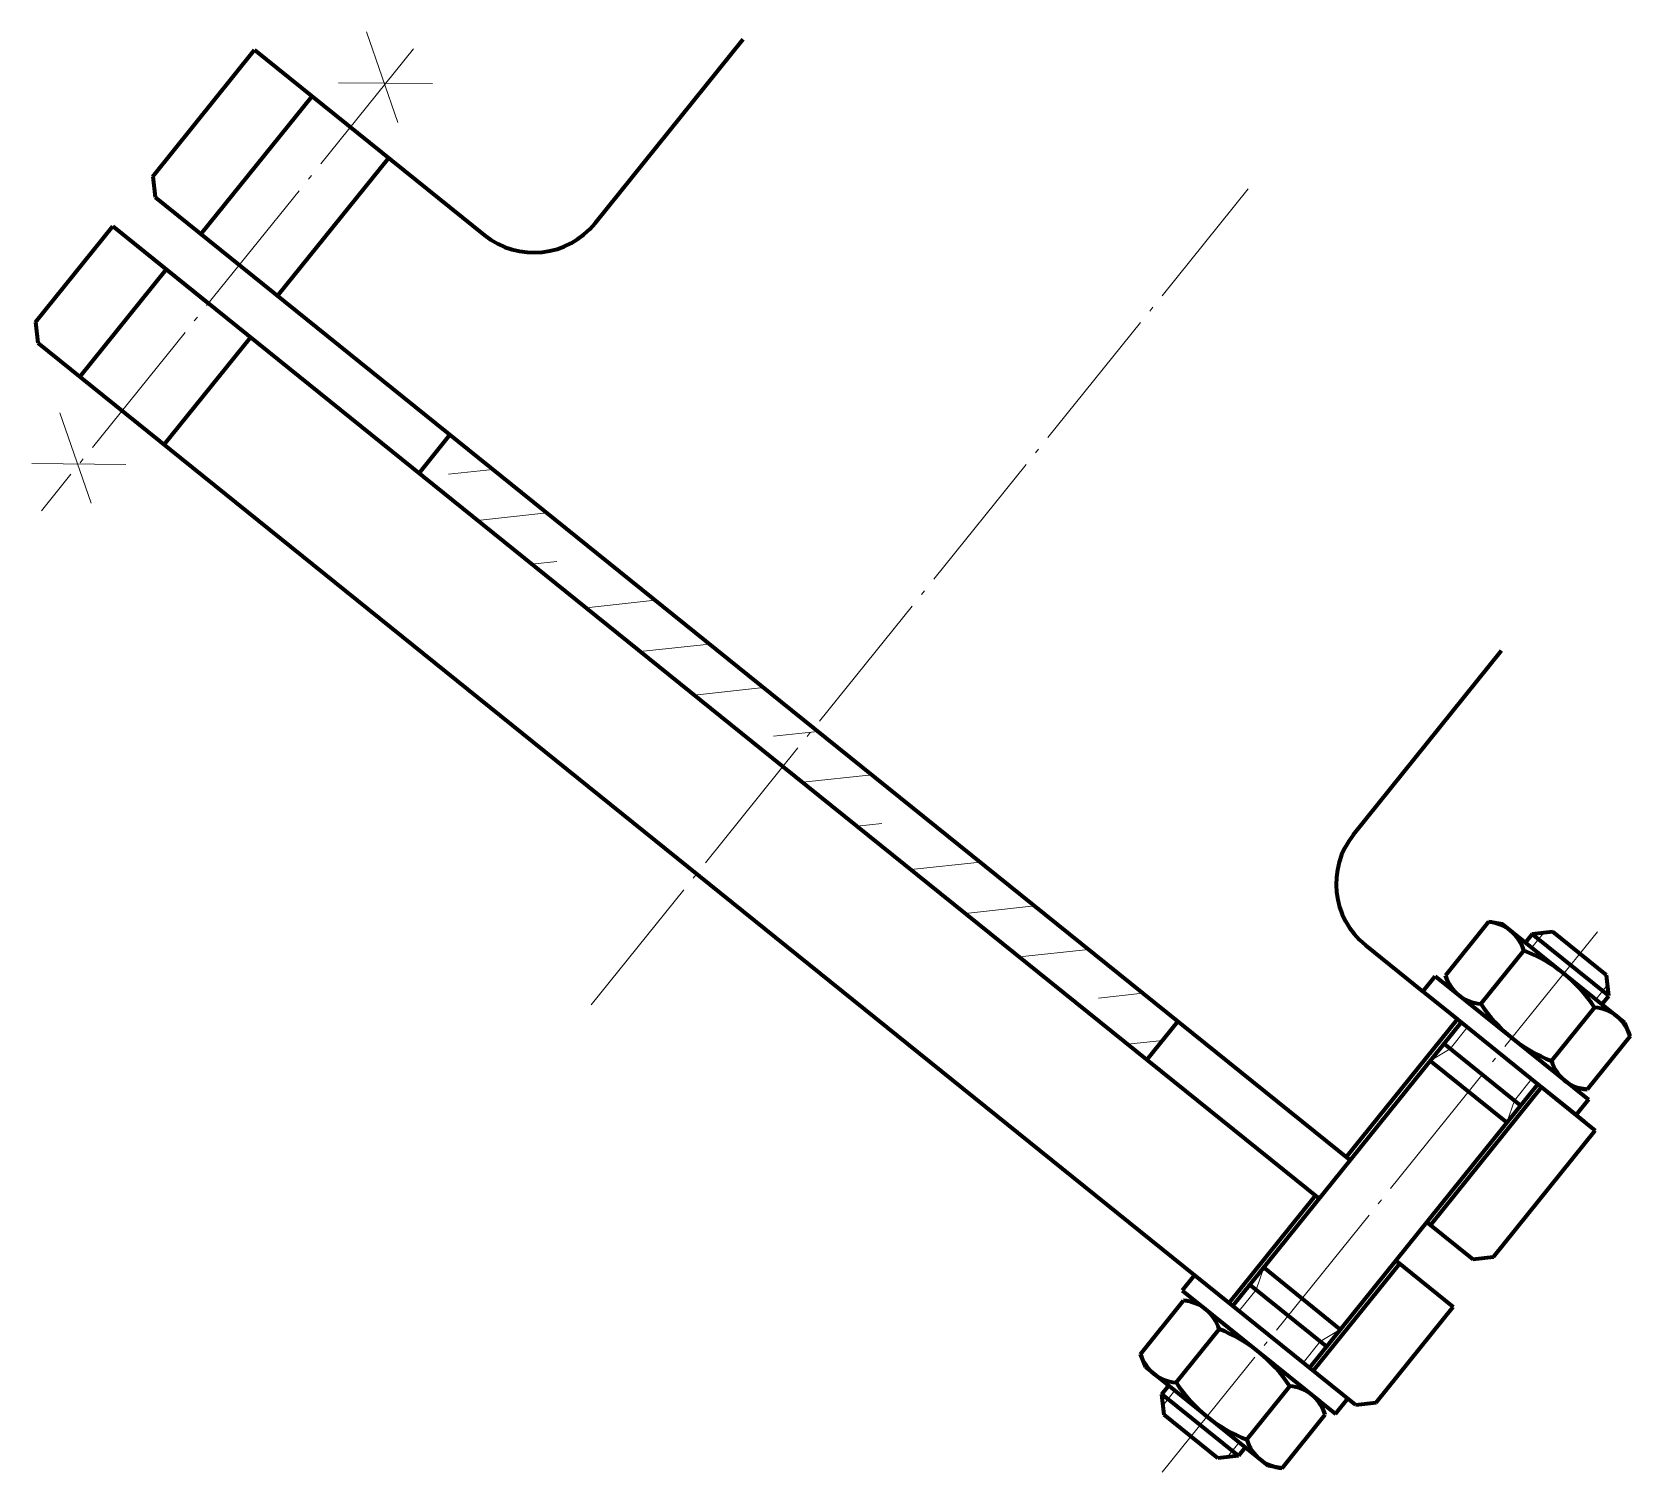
# Model space of a CAD drawing. Header units: millimetres. Extents: x -111403 to -40877, y -22 to 26358.
# Drawn here: x -111402.6 to -111240.1, y 26212 to 26358.3 of the extents above; entities that cross this region are included whole.
import ezdxf

# ---------------------------------------------------------------- set-up
doc = ezdxf.new("R2010")
doc.units = ezdxf.units.MM
doc.linetypes.add('点划线', pattern=[18.5, 15, -1.5, 0.5, -1.5])
doc.layers.get('0').update_dxf_attribs({"lineweight": 20})
for name, color, linetype, lineweight in [('1', 7, 'Continuous', 15), ('3', 1, '点划线', 15), ('标注', 7, 'Continuous', 18), ('粗实线', 2, 'Continuous', 70), ('细线', 4, 'Continuous', 13)]:
    doc.layers.add(name, color=color, linetype=linetype, lineweight=lineweight)

msp = doc.modelspace()

# ---------------------------------------------------------------- hatches: boundary and pattern name
at = {"layer": '细线'}
h = msp.add_hatch(dxfattribs=at)
h.set_pattern_fill('JIS_STN_1E', color=256, scale=10, angle=-218.853518, style=0)
h.set_pattern_definition([(186.146482, (-141674.474, 73011.049), (1.0707071, -9.942514), []), (186.146482, (-141679.964, 73015.472), (1.0707071, -9.942514), [10, -5])])
h.paths.add_polyline_path([(-111363.2156, 26313.4622), (-111326.2248, 26283.664), (-111323.0882, 26287.5577), (-111360.0789, 26317.356)])
h.paths.add_polyline_path([(-111286.0974, 26257.7595), (-111323.0882, 26287.5577), (-111326.2248, 26283.664), (-111289.2341, 26253.8657)])

# ---------------------------------------------------------------- linework, layer by layer
at = {"color": 7, "linetype": 'Continuous'}
for p, q in [((-111259.0276, 26255.4971), (-111258.3953, 26254.9877)), ((-111251.8724, 26249.7331), (-111251.2401, 26249.2237)), ((-111278.7697, 26230.9898), (-111278.1373, 26230.4804)), ((-111271.6145, 26225.2259), (-111270.9821, 26224.7165))]:
    msp.add_line(p, q, dxfattribs=at)
msp.add_arc((-111256.4546, 26250.7209), 15.2855, 33.558529, 68.734436)
at = {"layer": '1'}
for p, q in [((-111250.127, 26265.2517), (-111248.9275, 26266.7407)), ((-111250.127, 26265.2517), (-111248.9275, 26266.7407)), ((-111243.6041, 26259.9972), (-111242.4047, 26261.4862)), ((-111243.6041, 26259.9972), (-111242.4047, 26261.4862))]:
    msp.add_line(p, q, dxfattribs=at)
at = {"layer": '3'}
for p, q in [((-111363.8005, 26356.5727), (-111401.5972, 26309.6528)), ((-111345.7243, 26259.4578), (-111278.9412, 26342.3606)), ((-111287.6683, 26211.973), (-111242.6312, 26267.8808))]:
    msp.add_line(p, q, dxfattribs=at)
at = {"layer": '标注', "ltscale": 50}
for p, q in [((-111365.3691, 26349.1063), (-111368.5623, 26358.2935)), ((-111361.856, 26353.0565), (-111371.3946, 26353.1334)), ((-111396.5449, 26310.4056), (-111399.7381, 26319.5927)), ((-111393.0318, 26314.3558), (-111402.5704, 26314.4326))]:
    msp.add_line(p, q, dxfattribs=at)
at = {"layer": '粗实线'}
for p, q in [((-111390.288, 26343.6174), (-111379.937, 26356.4668)), ((-111379.937, 26356.4668), (-111356.5745, 26337.6468)), ((-111345.3258, 26338.8582), (-111330.2698, 26357.5483)), ((-111385.3884, 26337.7443), (-111374.0964, 26351.7618)), ((-111377.6008, 26331.4709), (-111366.3089, 26345.4885)), ((-111390.288, 26343.6174), (-111390.0609, 26341.5083)), ((-111390.0609, 26341.5083), (-111323.0882, 26287.5577)), ((-111402.2073, 26328.8211), (-111394.3657, 26338.5555)), ((-111394.3657, 26338.5555), (-111384.6313, 26330.7138)), ((-111394.3657, 26338.5555), (-111326.2248, 26283.664)), ((-111397.697, 26323.2616), (-111388.9144, 26334.1642)), ((-111402.2073, 26328.8211), (-111401.9802, 26326.712)), ((-111389.1308, 26316.361), (-111380.3481, 26327.2635)), ((-111401.9802, 26326.712), (-111284.3886, 26231.9849)), ((-111363.2156, 26313.4622), (-111360.0789, 26317.356)), ((-111268.2293, 26276.7524), (-111253.1734, 26295.4425)), ((-111323.0882, 26287.5577), (-111268.5755, 26243.6445)), ((-111326.2248, 26283.664), (-111271.7122, 26239.7508)), ((-111254.5076, 26267.863), (-111258.8807, 26262.4344)), ((-111254.5076, 26267.863), (-111258.8807, 26262.4344)), ((-111253.0956, 26267.6431), (-111254.5076, 26267.863)), ((-111240.6355, 26257.6058), (-111253.0956, 26267.6431)), ((-111240.6355, 26257.6058), (-111253.0956, 26267.6431)), ((-111250.0692, 26266.6177), (-111250.7593, 26265.7611)), ((-111250.0692, 26266.6177), (-111250.7593, 26265.7611)), ((-111247.9601, 26266.8449), (-111250.0692, 26266.6177)), ((-111242.2817, 26260.3444), (-111250.0692, 26266.6177)), ((-111242.5088, 26262.4535), (-111247.9601, 26266.8449)), ((-111267.018, 26265.5037), (-111261.1773, 26260.7987)), ((-111250.9107, 26264.9655), (-111255.2838, 26259.5369)), ((-111261.1773, 26260.7987), (-111259.9226, 26262.3562)), ((-111259.9226, 26262.3562), (-111244.3476, 26249.8096)), ((-111258.3651, 26261.1016), (-111258.8807, 26262.4344)), ((-111258.3651, 26261.1016), (-111258.6551, 26261.8513)), ((-111242.2817, 26260.3444), (-111242.5088, 26262.4535)), ((-111257.6729, 26257.9757), (-111261.1773, 26260.7987)), ((-111245.9051, 26251.0643), (-111258.3651, 26261.1016)), ((-111242.9718, 26259.4878), (-111242.2817, 26260.3444)), ((-111242.9718, 26259.4878), (-111242.2817, 26260.3444)), ((-111259.2304, 26259.2304), (-111243.6554, 26246.6838)), ((-111243.7169, 26259.1705), (-111248.09, 26253.7419)), ((-111289.2341, 26253.8657), (-111286.0974, 26257.7595)), ((-111280.4948, 26228.8482), (-111257.2836, 26257.6621)), ((-111268.9649, 26243.9582), (-111257.6729, 26257.9757)), ((-111240.12, 26256.273), (-111240.6355, 26257.6058)), ((-111251.2401, 26249.2237), (-111259.0276, 26255.4971)), ((-111240.12, 26256.273), (-111244.4931, 26250.8443)), ((-111240.12, 26256.273), (-111244.4931, 26250.8443)), ((-111252.6516, 26247.4715), (-111260.4391, 26253.7449)), ((-111249.496, 26251.3888), (-111272.7073, 26222.5749)), ((-111260.3986, 26237.0576), (-111249.1067, 26251.0751)), ((-111249.496, 26251.3888), (-111244.8235, 26247.6248)), ((-111245.6023, 26248.2521), (-111249.1067, 26251.0751)), ((-111245.1108, 26250.9406), (-111245.9051, 26251.0643)), ((-111244.4931, 26250.8443), (-111245.9051, 26251.0643)), ((-111244.3476, 26249.8096), (-111245.6023, 26248.2521)), ((-111254.0064, 26233.8344), (-111243.6554, 26246.6838)), ((-111280.8842, 26229.1619), (-111272.1016, 26240.0644)), ((-111260.788, 26237.3712), (-111256.1155, 26233.6072)), ((-111269.5706, 26226.4687), (-111277.3582, 26232.742)), ((-111272.3179, 26222.2613), (-111263.5353, 26233.1638)), ((-111263.9247, 26233.4775), (-111258.084, 26228.7725)), ((-111256.1155, 26233.6072), (-111254.0064, 26233.8344)), ((-111284.3886, 26231.9849), (-111285.6432, 26230.4274)), ((-111268.0348, 26218.8109), (-111284.3886, 26231.9849)), ((-111270.9821, 26224.7165), (-111278.7697, 26230.9898)), ((-111289.8709, 26223.964), (-111285.4978, 26229.3927)), ((-111289.8709, 26223.964), (-111285.4978, 26229.3927)), ((-111285.6432, 26230.4274), (-111270.0682, 26217.8808)), ((-111284.0857, 26229.1727), (-111285.4978, 26229.3927)), ((-111284.0857, 26229.1727), (-111284.88, 26229.2965)), ((-111271.6257, 26219.1354), (-111284.0857, 26229.1727)), ((-111265.9257, 26219.0381), (-111258.084, 26228.7725)), ((-111286.274, 26221.0665), (-111281.9009, 26226.4952)), ((-111289.3553, 26222.6312), (-111289.8709, 26223.964)), ((-111276.8953, 26212.5939), (-111289.3553, 26222.6312)), ((-111276.8953, 26212.5939), (-111289.3553, 26222.6312)), ((-111287.7091, 26219.8926), (-111287.0191, 26220.7492)), ((-111287.482, 26217.7835), (-111287.7091, 26219.8926)), ((-111279.9216, 26213.6193), (-111287.7091, 26219.8926)), ((-111279.0801, 26215.2715), (-111274.7071, 26220.7001)), ((-111271.3357, 26218.3857), (-111271.6257, 26219.1354)), ((-111271.1102, 26217.8026), (-111271.6257, 26219.1354)), ((-111270.0682, 26217.8808), (-111268.8135, 26219.4383)), ((-111268.0348, 26218.8109), (-111265.9257, 26219.0381)), ((-111282.0307, 26213.3921), (-111287.482, 26217.7835)), ((-111275.4832, 26212.374), (-111271.1102, 26217.8026)), ((-111275.4832, 26212.374), (-111271.1102, 26217.8026)), ((-111279.9216, 26213.6193), (-111282.0307, 26213.3921)), ((-111279.2315, 26214.4759), (-111279.9216, 26213.6193)), ((-111275.4832, 26212.374), (-111276.8953, 26212.5939))]:
    msp.add_line(p, q, dxfattribs=at)
for centre, radius, start, end in [((-111351.5558, 26343.8769), 8, 231.146482, 321.146482), ((-111261.9993, 26271.7337), 8, 141.146482, 231.146482), ((-111254.8263, 26263.7862), 4.0893, 16.762235, 85.53073), ((-111256.4546, 26250.7209), 15.2855, 33.558529, 68.734436), ((-111254.9651, 26263.6138), 4.0893, 196.762235, 265.53073), ((-111242.5461, 26267.9865), 15.2855, 213.558529, 248.734436), ((-111244.0355, 26255.0936), 4.0893, 16.762235, 85.53073), ((-111244.1744, 26254.9212), 4.0893, 196.762235, 265.53073), ((-111244.1744, 26254.9212), 4.0893, 256.762235, 265.53073), ((-111285.8164, 26225.3158), 4.0893, 16.762235, 85.53073), ((-111287.4448, 26212.2505), 15.2855, 33.558529, 68.734436), ((-111285.9553, 26225.1434), 4.0893, 196.762235, 265.53073), ((-111273.5362, 26229.5162), 15.2855, 213.558529, 248.734436), ((-111275.0257, 26216.6232), 4.0893, 16.762235, 85.53073), ((-111275.0257, 26216.6232), 4.0893, 16.762235, 25.53073), ((-111275.1646, 26216.4509), 4.0893, 196.762235, 265.53073)]:
    msp.add_arc(centre, radius, start, end, dxfattribs=at)
at = {"layer": '细线'}
for p, q in [((-111258.3953, 26254.9877), (-111256.6701, 26257.1292)), ((-111258.3953, 26254.9877), (-111260.4391, 26253.7449)), ((-111251.8724, 26249.7331), (-111250.1473, 26251.8747)), ((-111252.6516, 26247.4715), (-111251.8724, 26249.7331)), ((-111278.1373, 26230.4804), (-111277.3582, 26232.742)), ((-111278.1373, 26230.4804), (-111279.8625, 26228.3389)), ((-111269.5706, 26226.4687), (-111271.6145, 26225.2259)), ((-111271.6145, 26225.2259), (-111273.3396, 26223.0843)), ((-111286.3867, 26220.2398), (-111287.5862, 26218.7509)), ((-111279.8639, 26214.9853), (-111281.0633, 26213.4963))]:
    msp.add_line(p, q, dxfattribs=at)

doc.saveas('drawing.dxf')
